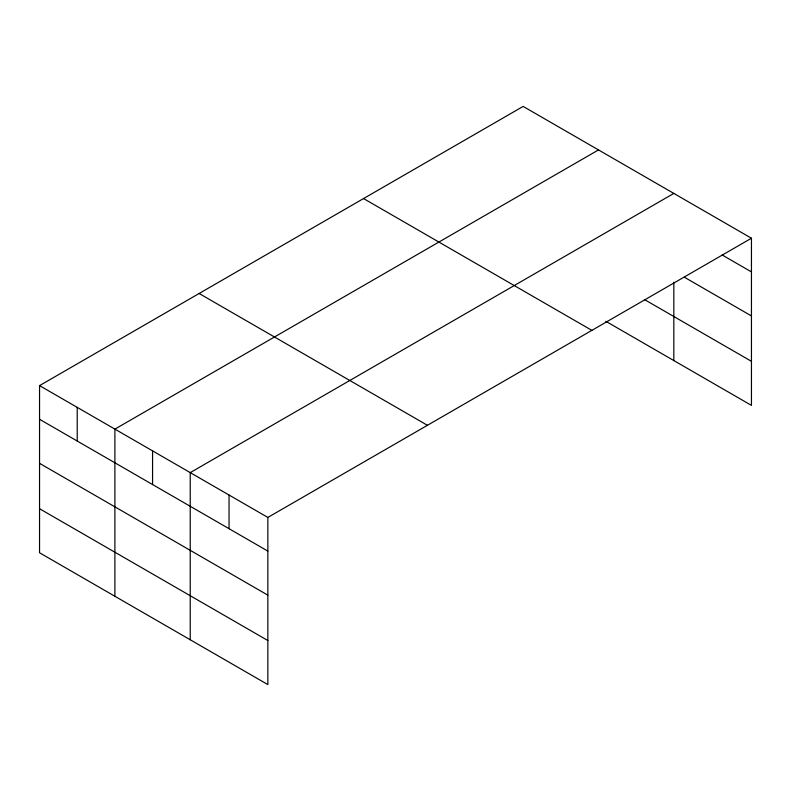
<?xml version="1.0" encoding="UTF-8"?>
<svg xmlns="http://www.w3.org/2000/svg" width="791" height="791" viewBox="0 0 791 791"><rect width="100%" height="100%" fill="white"/><g stroke="black" fill="none" stroke-linecap="round" stroke-linejoin="round"><path stroke-width="1.19" d="M751.45 238.229L523.148 106.419L39.55 385.622L39.55 552.771L267.852 684.581L267.852 517.433L751.45 238.229L751.45 405.378L605.817 321.294M598.49 149.924L114.893 429.127L114.893 596.266M673.823 193.419L190.226 472.623L190.226 639.761M722.084 254.939L751.45 271.896M684.314 277.186L751.45 315.945M644.527 299.591L751.45 361.329M363.563 198.561L591.866 330.371M199.134 293.491L427.437 425.301M39.55 385.622L267.852 517.433M39.55 419.289L267.852 551.1M39.55 463.338L267.852 595.148M39.55 508.722L267.852 640.532M673.823 282.169L673.823 360.558M229.044 495.028L229.044 528.685M152.564 450.87L152.564 484.537M77.221 407.375L77.221 441.032"/></g></svg>
